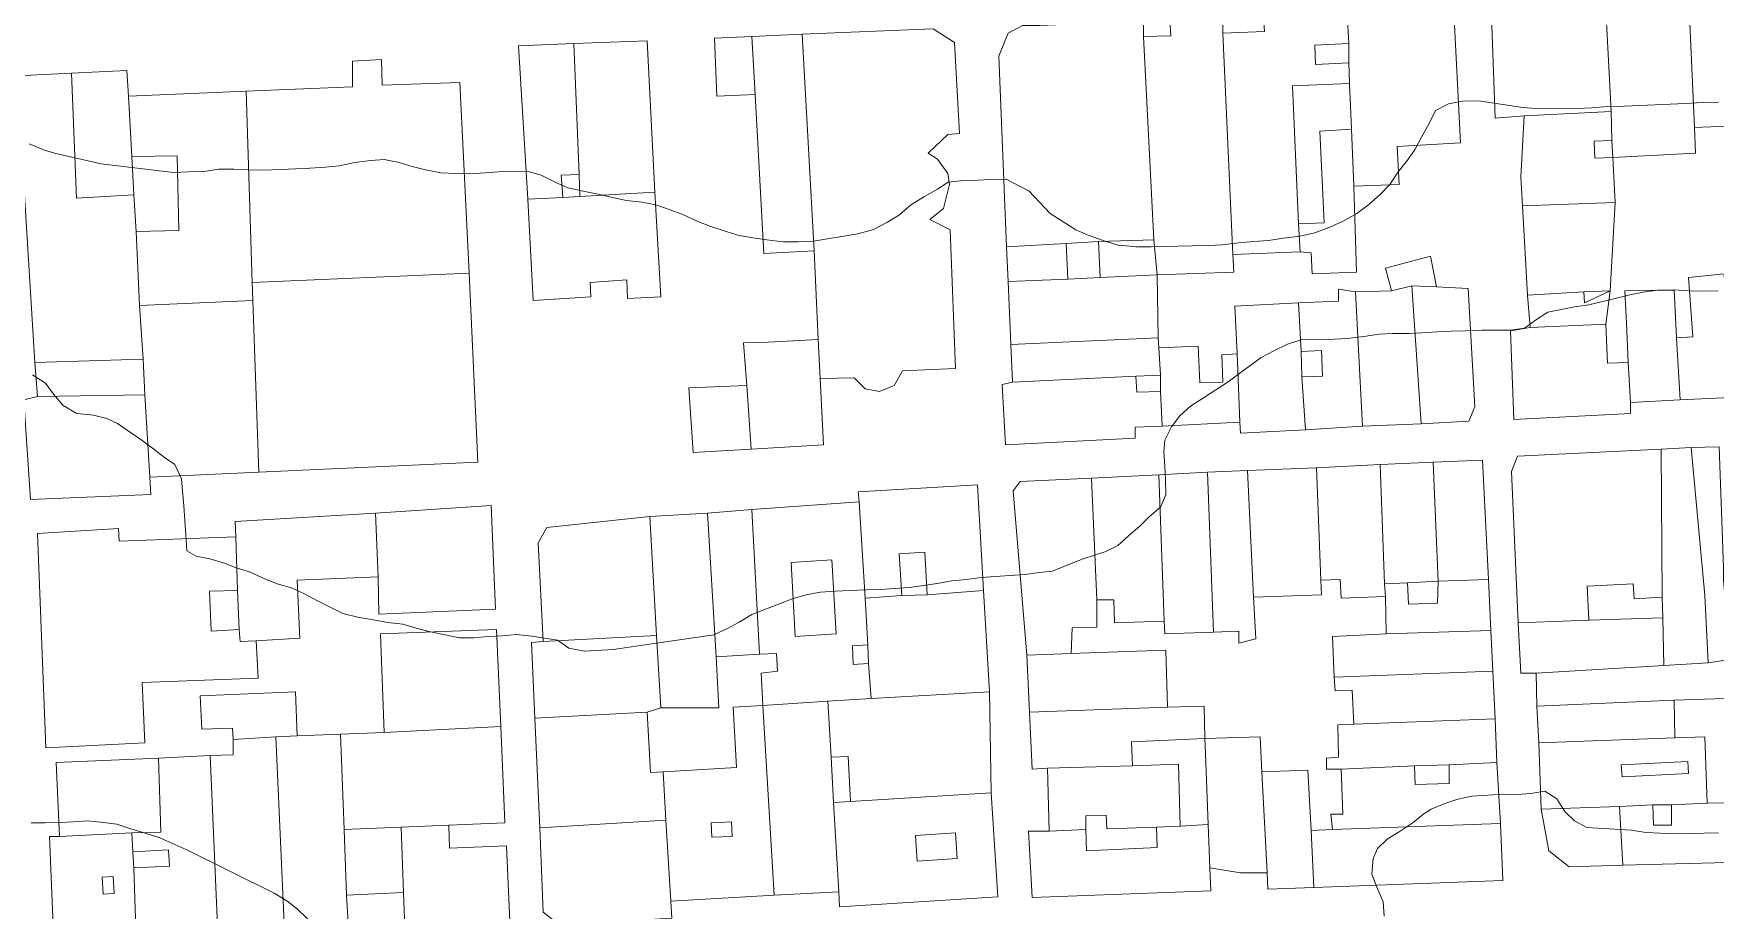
# Model space of a CAD drawing. Header units: kilometres. Extents: x 1172066 to 1174183, y 1051619 to 1053209.
# Drawn here: x 1173228.2 to 1173475.1, y 1052160.8 to 1052289.6 of the extents above; entities that cross this region are included whole.
import ezdxf

# ---------------------------------------------------------------- set-up
doc = ezdxf.new("R2010")
doc.units = ezdxf.units.KM
doc.header["$MEASUREMENT"] = 0
doc.layers.add('edificios', color=44, linetype='Continuous', lineweight=5)
doc.layers.add('terreno', color=7, linetype='Continuous')

msp = doc.modelspace()

# ---------------------------------------------------------------- linework, layer by layer
at = {"layer": 'edificios', "elevation": 50}
for points in [[(1173459.75, 1052278.125), (1173447, 1052277.50001), (1173442.75, 1052277.125), (1173442.25, 1052290.75001), (1173443, 1052292.875), (1173444.75, 1052294.25001), (1173458.875, 1052295.00001), (1173459.75, 1052278.125)], [(1173458.875, 1052295.00001), (1173471.125, 1052295.50001), (1173472, 1052275.75001), (1173472.125, 1052272.00001), (1173460, 1052271.375), (1173459.875, 1052273.875), (1173459.75, 1052278.125), (1173458.875, 1052295.00001)], [(1173471.125, 1052295.50001), (1173479.5, 1052295.75001), (1173480.375, 1052276.125), (1173472, 1052275.75001), (1173471.125, 1052295.50001)], [(1173402.75, 1052289.625), (1173408.875, 1052289.875), (1173408.75, 1052292.00001), (1173421, 1052292.50001), (1173421.25, 1052288.125), (1173416.25, 1052287.875), (1173416.375, 1052285.00001), (1173421.25, 1052285.25001), (1173421.375, 1052282.25001), (1173413, 1052281.875), (1173413.875, 1052261.625), (1173414.125, 1052257.50001), (1173404.25, 1052257.125), (1173402.75, 1052289.625)], [(1173421.25, 1052288.125), (1173421, 1052292.50001), (1173433.875, 1052293.125), (1173436.75, 1052290.875), (1173437.625, 1052273.50001), (1173428.375, 1052273.00001), (1173428.625, 1052267.375), (1173422, 1052267.125), (1173421.625, 1052275.50001), (1173421.375, 1052282.25001), (1173421.25, 1052285.25001), (1173421.25, 1052288.125)], [(1173342.75, 1052257.625), (1173341, 1052289.50001), (1173360.25, 1052290.25001), (1173363.375, 1052288.25001), (1173364.125, 1052274.875), (1173362.375, 1052274.75001), (1173359.5, 1052272.00001), (1173360.875, 1052271.125), (1173362.375, 1052269.00001), (1173362.625, 1052267.375), (1173361.75, 1052263.875), (1173359.75, 1052262.25001), (1173362.75, 1052260.75001), (1173363.5, 1052240.375), (1173355.75, 1052240.00001), (1173354.5, 1052237.875), (1173352.375, 1052237.00001), (1173350.25, 1052237.375), (1173348.625, 1052239.00001), (1173343.625, 1052238.875), (1173343.375, 1052244.625), (1173342.75, 1052257.625)], [(1173392.625, 1052259.25001), (1173384.5, 1052259.00001), (1173379.75, 1052258.75001), (1173371, 1052258.25001), (1173369.875, 1052286.25001), (1173371.25, 1052289.625), (1173373.375, 1052290.75001), (1173375.875, 1052290.75001), (1173391.125, 1052291.375), (1173391.125, 1052289.125), (1173392.625, 1052259.25001)], [(1173391.125, 1052289.125), (1173395.125, 1052289.25001), (1173395, 1052291.50001), (1173402.75, 1052291.875), (1173402.75, 1052289.625), (1173404.25, 1052257.125), (1173404.375, 1052254.50001), (1173393.125, 1052254.125), (1173392.625, 1052259.25001), (1173391.125, 1052289.125)], [(1173308.25, 1052268.875), (1173305.625, 1052268.75001), (1173305.875, 1052265.50001), (1173300.75, 1052265.25001), (1173299.375, 1052287.75001), (1173307.5, 1052288.125), (1173308.25, 1052268.875)], [(1173308.25, 1052268.875), (1173307.5, 1052288.125), (1173318.25, 1052288.50001), (1173319.375, 1052266.25001), (1173308.375, 1052265.625), (1173308.25, 1052268.875)], [(1173334.125, 1052280.625), (1173328.5, 1052280.375), (1173328.125, 1052288.875), (1173333.625, 1052289.125), (1173334.125, 1052280.625)], [(1173333.625, 1052289.125), (1173341, 1052289.50001), (1173342.75, 1052257.625), (1173335.375, 1052257.25001), (1173334.125, 1052280.625), (1173333.625, 1052289.125)], [(1173421.25, 1052285.25001), (1173416.375, 1052285.00001), (1173416.25, 1052287.875), (1173421.25, 1052288.125), (1173421.25, 1052285.25001)], [(1173259.375, 1052281.125), (1173275, 1052281.75001), (1173275, 1052285.50001), (1173279.25, 1052285.75001), (1173279.375, 1052282.00001), (1173290.75, 1052282.375), (1173292.125, 1052254.375), (1173260.25, 1052253.00001), (1173259.375, 1052281.125)], [(1173242.875, 1052265.875), (1173243.25, 1052260.50001), (1173243.75, 1052249.625), (1173244.25, 1052241.75001), (1173228.375, 1052241.25001), (1173225.75, 1052283.375), (1173233.75, 1052283.75001), (1173234.5, 1052265.375), (1173242.875, 1052265.875)], [(1173233.75, 1052283.75001), (1173241.875, 1052284.125), (1173242.125, 1052280.375), (1173242.625, 1052271.50001), (1173242.875, 1052265.875), (1173234.5, 1052265.375), (1173233.75, 1052283.75001)], [(1173242.125, 1052280.375), (1173259.375, 1052281.125), (1173260.25, 1052253.00001), (1173260.375, 1052250.375), (1173243.75, 1052249.625), (1173243.25, 1052260.50001), (1173249.5, 1052260.625), (1173249.25, 1052271.625), (1173242.625, 1052271.50001), (1173242.125, 1052280.375)], [(1173421.625, 1052275.50001), (1173417, 1052275.25001), (1173417.625, 1052261.75001), (1173413.875, 1052261.625), (1173413, 1052281.875), (1173421.375, 1052282.25001), (1173421.625, 1052275.50001)], [(1173459.75, 1052278.125), (1173459.875, 1052273.875), (1173457.25, 1052273.75001), (1173457.375, 1052271.25001), (1173460, 1052271.375), (1173460.375, 1052264.75001), (1173446.75, 1052264.25001), (1173446.5, 1052268.50001), (1173447, 1052277.50001), (1173459.75, 1052278.125)], [(1173422, 1052267.125), (1173422.375, 1052254.50001), (1173415.875, 1052254.25001), (1173415.75, 1052257.375), (1173414.125, 1052257.50001), (1173413.875, 1052261.625), (1173417.625, 1052261.75001), (1173417, 1052275.25001), (1173421.625, 1052275.50001), (1173422, 1052267.125)], [(1173460, 1052271.375), (1173457.375, 1052271.25001), (1173457.25, 1052273.75001), (1173459.875, 1052273.875), (1173460, 1052271.375)], [(1173242.625, 1052271.50001), (1173249.25, 1052271.625), (1173249.5, 1052260.625), (1173243.25, 1052260.50001), (1173242.875, 1052265.875), (1173242.625, 1052271.50001)], [(1173308.375, 1052265.625), (1173305.875, 1052265.50001), (1173305.625, 1052268.75001), (1173308.25, 1052268.875), (1173308.375, 1052265.625)], [(1173319.375, 1052266.25001), (1173320.25, 1052250.875), (1173315.375, 1052250.625), (1173315.25, 1052253.375), (1173309.875, 1052253.00001), (1173310, 1052250.875), (1173301.5, 1052250.375), (1173300.75, 1052265.25001), (1173305.875, 1052265.50001), (1173308.375, 1052265.625), (1173319.375, 1052266.25001)], [(1173460.375, 1052264.75001), (1173459.625, 1052251.75001), (1173455.75, 1052251.625), (1173447.5, 1052251.125), (1173446.75, 1052264.25001), (1173460.375, 1052264.75001)], [(1173379.75, 1052258.75001), (1173380, 1052253.50001), (1173371.25, 1052253.125), (1173371, 1052258.25001), (1173379.75, 1052258.75001)], [(1173384.5, 1052259.00001), (1173384.75, 1052253.75001), (1173380, 1052253.50001), (1173379.75, 1052258.75001), (1173384.5, 1052259.00001)], [(1173392.625, 1052259.25001), (1173393.125, 1052254.125), (1173384.75, 1052253.75001), (1173384.5, 1052259.00001), (1173392.625, 1052259.25001)], [(1173434.125, 1052252.375), (1173430.5, 1052252.50001), (1173427.5, 1052251.75001), (1173426.625, 1052255.125), (1173433.25, 1052256.875), (1173434.125, 1052252.375)], [(1173292.125, 1052254.375), (1173293.375, 1052226.625), (1173261.25, 1052225.125), (1173260.375, 1052250.375), (1173260.25, 1052253.00001), (1173292.125, 1052254.375)], [(1173393.125, 1052254.125), (1173393.25, 1052244.875), (1173371.625, 1052243.875), (1173371.25, 1052253.125), (1173380, 1052253.50001), (1173384.75, 1052253.75001), (1173393.125, 1052254.125)], [(1173469.375, 1052244.875), (1173471.75, 1052245.00001), (1173471.125, 1052253.75001), (1173476.375, 1052254.25001), (1173477.25, 1052236.125), (1173469.875, 1052235.75001), (1173469.375, 1052244.875)], [(1173413.875, 1052250.00001), (1173419.75, 1052250.25001), (1173419.75, 1052252.00001), (1173422.25, 1052251.625), (1173423.25, 1052231.875), (1173414.875, 1052231.375), (1173414.375, 1052239.125), (1173417.375, 1052239.25001), (1173417.25, 1052243.00001), (1173414.25, 1052242.875), (1173413.875, 1052250.00001)], [(1173430.5, 1052252.50001), (1173431.875, 1052232.25001), (1173423.25, 1052231.875), (1173422.25, 1052251.625), (1173427.5, 1052251.75001), (1173430.5, 1052252.50001)], [(1173434.125, 1052252.375), (1173438.75, 1052252.125), (1173439.75, 1052234.75001), (1173438.875, 1052232.625), (1173431.875, 1052232.25001), (1173430.5, 1052252.50001), (1173434.125, 1052252.375)], [(1173455.75, 1052251.625), (1173455.875, 1052250.00001), (1173459.625, 1052251.75001), (1173459, 1052246.875), (1173447.875, 1052246.375), (1173447.5, 1052251.125), (1173455.75, 1052251.625)], [(1173459.625, 1052251.75001), (1173455.875, 1052250.00001), (1173455.75, 1052251.625), (1173459.625, 1052251.75001)], [(1173462.25, 1052241.25001), (1173462, 1052247.00001), (1173461.75, 1052251.75001), (1173469, 1052251.875), (1173469.375, 1052244.875), (1173469.875, 1052235.75001), (1173462.625, 1052235.375), (1173462.25, 1052241.25001)], [(1173260.375, 1052250.375), (1173261.25, 1052225.125), (1173245.25, 1052224.375), (1173244.5, 1052236.50001), (1173244.25, 1052241.75001), (1173243.75, 1052249.625), (1173260.375, 1052250.375)], [(1173414.25, 1052242.875), (1173414.375, 1052239.125), (1173414.875, 1052231.375), (1173405.375, 1052230.875), (1173405.25, 1052232.50001), (1173404.875, 1052242.50001), (1173404.5, 1052249.50001), (1173413.875, 1052250.00001), (1173414.25, 1052242.875)], [(1173459, 1052246.875), (1173459.25, 1052241.125), (1173462.25, 1052241.25001), (1173462.625, 1052235.375), (1173462.625, 1052233.75001), (1173445.5, 1052232.875), (1173445, 1052245.875), (1173447.875, 1052246.375), (1173459, 1052246.875)], [(1173343.625, 1052238.875), (1173344.125, 1052229.125), (1173333.5, 1052228.50001), (1173332.875, 1052237.875), (1173332.375, 1052244.125), (1173336, 1052244.25001), (1173343.375, 1052244.625), (1173343.625, 1052238.875)], [(1173393.25, 1052244.875), (1173393.375, 1052243.375), (1173393.625, 1052239.375), (1173390, 1052239.25001), (1173371.875, 1052238.375), (1173371.625, 1052243.875), (1173393.25, 1052244.875)], [(1173393.375, 1052243.375), (1173399.125, 1052243.625), (1173399.375, 1052238.25001), (1173402.75, 1052238.375), (1173402.625, 1052242.375), (1173404.875, 1052242.50001), (1173405.25, 1052232.50001), (1173393.875, 1052231.875), (1173393.625, 1052237.00001), (1173393.625, 1052239.375), (1173393.375, 1052243.375)], [(1173414.375, 1052239.125), (1173414.25, 1052242.875), (1173417.25, 1052243.00001), (1173417.375, 1052239.25001), (1173414.375, 1052239.125)], [(1173244.25, 1052241.75001), (1173244.5, 1052236.50001), (1173228.75, 1052236.25001), (1173228.375, 1052241.25001), (1173244.25, 1052241.75001)], [(1173390, 1052239.25001), (1173390.125, 1052236.875), (1173393.625, 1052237.00001), (1173393.875, 1052231.875), (1173389.875, 1052231.75001), (1173389.875, 1052230.125), (1173370.875, 1052229.125), (1173370.375, 1052238.00001), (1173371.875, 1052238.375), (1173390, 1052239.25001)], [(1173393.625, 1052239.375), (1173393.625, 1052237.00001), (1173390.125, 1052236.875), (1173390, 1052239.25001), (1173393.625, 1052239.375)], [(1173244.5, 1052236.50001), (1173245.25, 1052224.375), (1173245.375, 1052221.875), (1173227.75, 1052221.125), (1173226.75, 1052235.75001), (1173228.75, 1052236.25001), (1173244.5, 1052236.50001)], [(1173333.5, 1052228.50001), (1173325, 1052228.00001), (1173324.375, 1052237.50001), (1173332.875, 1052237.875), (1173333.5, 1052228.50001)], [(1173467.25, 1052206.75001), (1173463.125, 1052206.50001), (1173463, 1052208.75001), (1173456.25, 1052208.375), (1173456.5, 1052203.375), (1173446.125, 1052203.00001), (1173445.125, 1052225.25001), (1173446, 1052227.50001), (1173467.125, 1052228.50001), (1173467.25, 1052206.75001)], [(1173467.125, 1052228.50001), (1173471.5, 1052228.75001), (1173473.5, 1052207.00001), (1173474, 1052197.125), (1173467.5, 1052196.75001), (1173467.375, 1052203.75001), (1173467.25, 1052206.75001), (1173467.125, 1052228.50001)], [(1173471.5, 1052228.75001), (1173475.625, 1052228.875), (1173476.25, 1052211.125), (1173476.25, 1052209.25001), (1173477.25, 1052197.625), (1173474, 1052197.125), (1173473.5, 1052207.00001), (1173471.5, 1052228.75001)], [(1173406.375, 1052225.375), (1173416.5, 1052225.75001), (1173417.125, 1052209.25001), (1173417.25, 1052207.125), (1173407.25, 1052206.75001), (1173406.375, 1052225.375)], [(1173416.5, 1052225.75001), (1173425.875, 1052226.25001), (1173426.5, 1052208.75001), (1173426.625, 1052206.875), (1173420.125, 1052206.625), (1173420, 1052209.375), (1173417.125, 1052209.25001), (1173416.5, 1052225.75001)], [(1173425.875, 1052226.25001), (1173433.625, 1052226.625), (1173434.375, 1052209.125), (1173429.875, 1052208.875), (1173426.5, 1052208.75001), (1173425.875, 1052226.25001)], [(1173433.625, 1052226.625), (1173440.875, 1052226.875), (1173441.75, 1052209.375), (1173434.375, 1052209.125), (1173433.625, 1052226.625)], [(1173349.375, 1052220.75001), (1173349.25, 1052222.25001), (1173366.75, 1052223.25001), (1173367.625, 1052207.75001), (1173359.375, 1052207.125), (1173359, 1052213.375), (1173355.25, 1052213.125), (1173355.625, 1052207.00001), (1173350.25, 1052206.625), (1173349.375, 1052220.75001)], [(1173384.25, 1052206.375), (1173384.25, 1052202.375), (1173380.625, 1052202.25001), (1173380.5, 1052198.50001), (1173374, 1052198.25001), (1173372, 1052222.375), (1173373, 1052223.75001), (1173383.5, 1052224.25001), (1173384.25, 1052206.375)], [(1173383.5, 1052224.25001), (1173393.375, 1052224.75001), (1173394.125, 1052203.25001), (1173386.875, 1052203.00001), (1173386.75, 1052206.375), (1173384.25, 1052206.375), (1173383.5, 1052224.25001)], [(1173393.375, 1052224.75001), (1173400.5, 1052225.125), (1173401.375, 1052201.625), (1173394.25, 1052201.375), (1173394.125, 1052203.25001), (1173393.375, 1052224.75001)], [(1173400.5, 1052225.125), (1173406.375, 1052225.375), (1173407.25, 1052206.75001), (1173407.625, 1052200.625), (1173405.125, 1052200.00001), (1173405.125, 1052201.75001), (1173401.375, 1052201.625), (1173400.5, 1052225.125)], [(1173257.875, 1052215.625), (1173257.75, 1052217.875), (1173278.375, 1052219.125), (1173278.75, 1052209.75001), (1173266.875, 1052209.25001), (1173267.25, 1052200.75001), (1173260.875, 1052200.375), (1173258.5, 1052200.25001), (1173258.375, 1052202.00001), (1173258.125, 1052207.75001), (1173257.875, 1052215.625)], [(1173278.75, 1052209.75001), (1173278.375, 1052219.125), (1173295.375, 1052220.25001), (1173296, 1052205.00001), (1173278.875, 1052204.25001), (1173278.75, 1052209.75001)], [(1173319.625, 1052201.125), (1173303, 1052200.25001), (1173302.25, 1052214.75001), (1173303.5, 1052217.00001), (1173318.625, 1052218.625), (1173319.625, 1052201.125)], [(1173318.625, 1052218.625), (1173327.125, 1052219.125), (1173328.375, 1052198.00001), (1173328.75, 1052190.50001), (1173320.25, 1052190.50001), (1173319.625, 1052201.125), (1173318.625, 1052218.625)], [(1173327.125, 1052219.125), (1173333.625, 1052219.625), (1173334.75, 1052198.375), (1173328.375, 1052198.00001), (1173327.125, 1052219.125)], [(1173333.625, 1052219.625), (1173349.375, 1052220.75001), (1173350.25, 1052206.625), (1173350.625, 1052199.75001), (1173348.375, 1052199.625), (1173348.5, 1052196.875), (1173350.75, 1052197.00001), (1173351.125, 1052191.875), (1173344.75, 1052191.50001), (1173335.25, 1052190.875), (1173335, 1052195.625), (1173337.375, 1052195.875), (1173337.25, 1052198.50001), (1173334.75, 1052198.375), (1173333.625, 1052219.625)], [(1173258.125, 1052207.75001), (1173254, 1052207.625), (1173254.25, 1052201.75001), (1173258.375, 1052202.00001), (1173258.5, 1052200.25001), (1173260.875, 1052200.375), (1173261.125, 1052194.875), (1173244.125, 1052194.25001), (1173244.5, 1052185.375), (1173230, 1052184.625), (1173228.75, 1052216.125), (1173240.625, 1052216.875), (1173240.75, 1052215.00001), (1173257.875, 1052215.625), (1173258.125, 1052207.75001)], [(1173359.375, 1052207.125), (1173355.625, 1052207.00001), (1173355.25, 1052213.125), (1173359, 1052213.375), (1173359.375, 1052207.125)], [(1173340, 1052201.00001), (1173346, 1052201.375), (1173345.375, 1052212.25001), (1173339.375, 1052211.875), (1173340, 1052201.00001)], [(1173340, 1052201.00001), (1173339.375, 1052211.875), (1173345.375, 1052212.25001), (1173346, 1052201.375), (1173340, 1052201.00001)], [(1173417.125, 1052209.25001), (1173420, 1052209.375), (1173420.125, 1052206.625), (1173426.625, 1052206.875), (1173426.75, 1052201.375), (1173418.875, 1052201.00001), (1173419.125, 1052195.00001), (1173419.25, 1052193.00001), (1173421.75, 1052193.125), (1173422, 1052188.125), (1173419.625, 1052188.00001), (1173419.75, 1052183.25001), (1173418, 1052183.125), (1173418, 1052181.50001), (1173420.125, 1052181.50001), (1173420.375, 1052174.875), (1173418.625, 1052174.875), (1173418.875, 1052172.625), (1173415.75, 1052172.50001), (1173415.25, 1052181.375), (1173408.5, 1052181.125), (1173408.25, 1052186.25001), (1173400.125, 1052186.00001), (1173400, 1052190.75001), (1173394.625, 1052190.625), (1173394.375, 1052199.00001), (1173384.5, 1052198.625), (1173380.5, 1052198.50001), (1173380.625, 1052202.25001), (1173384.25, 1052202.375), (1173384.25, 1052206.375), (1173386.75, 1052206.375), (1173386.875, 1052203.00001), (1173394.125, 1052203.25001), (1173394.25, 1052201.375), (1173401.375, 1052201.625), (1173405.125, 1052201.75001), (1173405.125, 1052200.00001), (1173407.625, 1052200.625), (1173407.25, 1052206.75001), (1173417.25, 1052207.125), (1173417.125, 1052209.25001)], [(1173441.75, 1052209.375), (1173442.125, 1052201.875), (1173426.75, 1052201.375), (1173426.625, 1052206.875), (1173426.5, 1052208.75001), (1173429.875, 1052208.875), (1173430, 1052205.75001), (1173434.25, 1052205.875), (1173434.375, 1052209.125), (1173441.75, 1052209.375)], [(1173434.375, 1052209.125), (1173434.25, 1052205.875), (1173430, 1052205.75001), (1173429.875, 1052208.875), (1173434.375, 1052209.125)], [(1173467.375, 1052203.75001), (1173456.5, 1052203.375), (1173456.25, 1052208.375), (1173463, 1052208.75001), (1173463.125, 1052206.50001), (1173467.25, 1052206.75001), (1173467.375, 1052203.75001)], [(1173258.375, 1052202.00001), (1173254.25, 1052201.75001), (1173254, 1052207.625), (1173258.125, 1052207.75001), (1173258.375, 1052202.00001)], [(1173367.625, 1052207.75001), (1173368.5, 1052192.875), (1173351.125, 1052191.875), (1173350.75, 1052197.00001), (1173350.625, 1052199.75001), (1173350.25, 1052206.625), (1173355.625, 1052207.00001), (1173359.375, 1052207.125), (1173367.625, 1052207.75001)], [(1173467.375, 1052203.75001), (1173467.5, 1052196.75001), (1173448.75, 1052195.625), (1173446.5, 1052195.625), (1173446.125, 1052203.00001), (1173456.5, 1052203.375), (1173467.375, 1052203.75001)], [(1173296.75, 1052187.75001), (1173279.625, 1052186.875), (1173279.125, 1052201.375), (1173296.125, 1052202.00001), (1173296.75, 1052187.75001)], [(1173319.625, 1052201.125), (1173320.25, 1052190.50001), (1173318.25, 1052189.875), (1173301.75, 1052189.00001), (1173301.25, 1052200.125), (1173303, 1052200.25001), (1173319.625, 1052201.125)], [(1173442.125, 1052201.875), (1173442.375, 1052195.875), (1173419.125, 1052195.00001), (1173418.875, 1052201.00001), (1173426.75, 1052201.375), (1173442.125, 1052201.875)], [(1173350.75, 1052197.00001), (1173348.5, 1052196.875), (1173348.375, 1052199.625), (1173350.625, 1052199.75001), (1173350.75, 1052197.00001)], [(1173380.5, 1052198.50001), (1173384.5, 1052198.625), (1173394.375, 1052199.00001), (1173394.625, 1052190.625), (1173374.375, 1052189.875), (1173374, 1052198.25001), (1173380.5, 1052198.50001)], [(1173334.75, 1052198.375), (1173337.25, 1052198.50001), (1173337.375, 1052195.875), (1173335, 1052195.625), (1173335.25, 1052190.875), (1173330.875, 1052190.625), (1173331.375, 1052181.75001), (1173320.625, 1052181.125), (1173318.75, 1052181.00001), (1173318.25, 1052189.875), (1173320.25, 1052190.50001), (1173328.75, 1052190.50001), (1173328.375, 1052198.00001), (1173334.75, 1052198.375)], [(1173477.25, 1052197.625), (1173479.125, 1052197.75001), (1173479.375, 1052192.00001), (1173469, 1052191.625), (1173448.875, 1052190.75001), (1173448.75, 1052195.625), (1173467.5, 1052196.75001), (1173474, 1052197.125), (1173477.25, 1052197.625)], [(1173442.375, 1052195.875), (1173442.75, 1052188.875), (1173422, 1052188.125), (1173421.75, 1052193.125), (1173419.25, 1052193.00001), (1173419.125, 1052195.00001), (1173442.375, 1052195.875)], [(1173266.875, 1052186.375), (1173263.75, 1052186.25001), (1173257.5, 1052185.875), (1173257.375, 1052187.50001), (1173252.875, 1052187.375), (1173252.625, 1052192.25001), (1173266.625, 1052192.875), (1173266.875, 1052186.375)], [(1173344.75, 1052191.50001), (1173345.25, 1052183.25001), (1173345.625, 1052176.625), (1173346.375, 1052163.50001), (1173336.875, 1052163.00001), (1173335.25, 1052190.875), (1173344.75, 1052191.50001)], [(1173368.5, 1052192.875), (1173368.75, 1052178.00001), (1173348.125, 1052176.75001), (1173347.75, 1052183.375), (1173345.25, 1052183.25001), (1173344.75, 1052191.50001), (1173351.125, 1052191.875), (1173368.5, 1052192.875)], [(1173469, 1052191.625), (1173469.125, 1052186.125), (1173449.125, 1052185.375), (1173448.875, 1052190.75001), (1173469, 1052191.625)], [(1173318.25, 1052189.875), (1173318.75, 1052181.00001), (1173320.625, 1052181.125), (1173321, 1052174.00001), (1173302.5, 1052172.875), (1173301.75, 1052189.00001), (1173318.25, 1052189.875)], [(1173335.25, 1052190.875), (1173336.875, 1052163.00001), (1173321.75, 1052162.125), (1173321, 1052174.00001), (1173320.625, 1052181.125), (1173331.375, 1052181.75001), (1173330.875, 1052190.625), (1173335.25, 1052190.875)], [(1173394.625, 1052190.625), (1173400, 1052190.75001), (1173400.125, 1052186.00001), (1173389.375, 1052185.50001), (1173389.5, 1052182.00001), (1173377, 1052181.625), (1173374.75, 1052181.50001), (1173374.375, 1052189.875), (1173394.625, 1052190.625)], [(1173442.75, 1052188.875), (1173443, 1052182.50001), (1173436, 1052182.125), (1173430.875, 1052182.00001), (1173420.125, 1052181.50001), (1173418, 1052181.50001), (1173418, 1052183.125), (1173419.75, 1052183.25001), (1173419.625, 1052188.00001), (1173422, 1052188.125), (1173442.75, 1052188.875)], [(1173263.75, 1052186.25001), (1173265, 1052157.75001), (1173255.25, 1052157.375), (1173254.125, 1052183.50001), (1173257.5, 1052183.625), (1173257.5, 1052185.875), (1173263.75, 1052186.25001)], [(1173266.875, 1052186.375), (1173273.25, 1052186.625), (1173273.75, 1052172.625), (1173274.125, 1052163.00001), (1173274.5, 1052156.50001), (1173265, 1052155.875), (1173265, 1052157.75001), (1173263.75, 1052186.25001), (1173266.875, 1052186.375)], [(1173296.75, 1052187.75001), (1173297.375, 1052173.625), (1173289.125, 1052173.25001), (1173282.125, 1052173.00001), (1173273.75, 1052172.625), (1173273.25, 1052186.625), (1173279.625, 1052186.875), (1173296.75, 1052187.75001)], [(1173408.5, 1052181.125), (1173409.25, 1052166.25001), (1173405.375, 1052166.25001), (1173400.875, 1052167.00001), (1173400.625, 1052173.375), (1173400.25, 1052182.50001), (1173400.125, 1052186.00001), (1173408.25, 1052186.25001), (1173408.5, 1052181.125)], [(1173469.125, 1052186.125), (1173473.5, 1052186.25001), (1173473.875, 1052176.50001), (1173468.625, 1052176.25001), (1173465.875, 1052176.25001), (1173461, 1052176.00001), (1173449.5, 1052175.625), (1173449.125, 1052185.375), (1173469.125, 1052186.125)], [(1173400.125, 1052186.00001), (1173400.25, 1052182.50001), (1173400.625, 1052173.375), (1173396.5, 1052173.125), (1173396.25, 1052182.25001), (1173389.5, 1052182.00001), (1173389.375, 1052185.50001), (1173400.125, 1052186.00001)], [(1173242.625, 1052172.125), (1173232, 1052171.625), (1173231.5, 1052182.50001), (1173246.5, 1052183.125), (1173246.875, 1052172.25001), (1173242.625, 1052172.125)], [(1173246.5, 1052183.125), (1173254.125, 1052183.50001), (1173255.25, 1052157.375), (1173243.25, 1052156.50001), (1173242.875, 1052167.00001), (1173248.125, 1052167.25001), (1173248, 1052169.625), (1173242.75, 1052169.375), (1173242.625, 1052172.125), (1173246.875, 1052172.25001), (1173246.5, 1052183.125)], [(1173348.125, 1052176.75001), (1173345.625, 1052176.625), (1173345.25, 1052183.25001), (1173347.75, 1052183.375), (1173348.125, 1052176.75001)], [(1173389.5, 1052182.00001), (1173396.25, 1052182.25001), (1173396.5, 1052173.125), (1173393, 1052173.00001), (1173385.75, 1052172.75001), (1173385.625, 1052174.75001), (1173382.625, 1052174.625), (1173382.625, 1052172.625), (1173377.25, 1052172.375), (1173377, 1052181.625), (1173389.5, 1052182.00001)], [(1173415.75, 1052172.50001), (1173416.125, 1052164.125), (1173409.375, 1052163.875), (1173409.25, 1052166.25001), (1173408.5, 1052181.125), (1173415.25, 1052181.375), (1173415.75, 1052172.50001)], [(1173443, 1052182.50001), (1173443.5, 1052173.50001), (1173418.875, 1052172.625), (1173418.625, 1052174.875), (1173420.375, 1052174.875), (1173420.125, 1052181.50001), (1173430.875, 1052182.00001), (1173431, 1052179.25001), (1173436, 1052179.375), (1173436, 1052182.125), (1173443, 1052182.50001)], [(1173436, 1052182.125), (1173436, 1052179.375), (1173431, 1052179.25001), (1173430.875, 1052182.00001), (1173436, 1052182.125)], [(1173461.375, 1052180.375), (1173471.125, 1052180.875), (1173471, 1052182.625), (1173461.25, 1052182.125), (1173461.375, 1052180.375)], [(1173461.375, 1052180.375), (1173461.25, 1052182.125), (1173471, 1052182.625), (1173471.125, 1052180.875), (1173461.375, 1052180.375)], [(1173368.75, 1052178.00001), (1173369.75, 1052162.75001), (1173346.5, 1052161.25001), (1173346.375, 1052163.50001), (1173345.625, 1052176.625), (1173348.125, 1052176.75001), (1173368.75, 1052178.00001)], [(1173473.875, 1052176.50001), (1173479.75, 1052176.625), (1173480, 1052167.875), (1173475, 1052167.75001), (1173461.5, 1052167.375), (1173461, 1052176.00001), (1173465.875, 1052176.25001), (1173466, 1052173.25001), (1173468.625, 1052173.25001), (1173468.625, 1052176.25001), (1173473.875, 1052176.50001)], [(1173321, 1052174.00001), (1173321.75, 1052162.125), (1173321.875, 1052159.625), (1173305.375, 1052158.625), (1173303, 1052160.50001), (1173302.5, 1052172.875), (1173321, 1052174.00001)], [(1173393, 1052173.00001), (1173393.125, 1052170.00001), (1173382.75, 1052169.50001), (1173382.625, 1052172.625), (1173382.625, 1052174.625), (1173385.625, 1052174.75001), (1173385.75, 1052172.75001), (1173393, 1052173.00001)], [(1173461, 1052176.00001), (1173461.5, 1052167.375), (1173453.625, 1052167.125), (1173450.625, 1052169.50001), (1173449.5, 1052175.625), (1173461, 1052176.00001)], [(1173468.625, 1052176.25001), (1173468.625, 1052173.25001), (1173466, 1052173.25001), (1173465.875, 1052176.25001), (1173468.625, 1052176.25001)], [(1173242.625, 1052172.125), (1173242.75, 1052169.375), (1173242.875, 1052167.00001), (1173243.25, 1052156.50001), (1173243.375, 1052154.50001), (1173231.25, 1052153.75001), (1173230.5, 1052171.625), (1173232, 1052171.625), (1173242.625, 1052172.125)], [(1173282.125, 1052173.00001), (1173282.5, 1052163.375), (1173274.125, 1052163.00001), (1173273.75, 1052172.625), (1173282.125, 1052173.00001)], [(1173289.125, 1052173.25001), (1173289.25, 1052169.875), (1173297.625, 1052170.25001), (1173298.125, 1052158.00001), (1173282.75, 1052157.00001), (1173282.5, 1052163.375), (1173282.125, 1052173.00001), (1173289.125, 1052173.25001)], [(1173327.75, 1052171.50001), (1173330.75, 1052171.625), (1173330.625, 1052173.75001), (1173327.625, 1052173.625), (1173327.75, 1052171.50001)], [(1173327.75, 1052171.50001), (1173327.625, 1052173.625), (1173330.625, 1052173.75001), (1173330.75, 1052171.625), (1173327.75, 1052171.50001)], [(1173357.875, 1052168.00001), (1173363.75, 1052168.375), (1173363.5, 1052172.125), (1173357.625, 1052171.75001), (1173357.875, 1052168.00001)], [(1173357.875, 1052168.00001), (1173357.625, 1052171.75001), (1173363.5, 1052172.125), (1173363.75, 1052168.375), (1173357.875, 1052168.00001)], [(1173400.625, 1052173.375), (1173400.875, 1052167.00001), (1173401, 1052163.625), (1173374.75, 1052162.625), (1173374.25, 1052172.375), (1173377.25, 1052172.375), (1173382.625, 1052172.625), (1173382.75, 1052169.50001), (1173393.125, 1052170.00001), (1173393, 1052173.00001), (1173396.5, 1052173.125), (1173400.625, 1052173.375)], [(1173443.5, 1052173.50001), (1173443.875, 1052165.125), (1173416.125, 1052164.125), (1173415.75, 1052172.50001), (1173418.875, 1052172.625), (1173443.5, 1052173.50001)], [(1173242.875, 1052167.00001), (1173242.75, 1052169.375), (1173248, 1052169.625), (1173248.125, 1052167.25001), (1173242.875, 1052167.00001)], [(1173238.375, 1052163.125), (1173240, 1052163.25001), (1173239.875, 1052165.75001), (1173238.25, 1052165.625), (1173238.375, 1052163.125)], [(1173238.375, 1052163.125), (1173238.25, 1052165.625), (1173239.875, 1052165.75001), (1173240, 1052163.25001), (1173238.375, 1052163.125)], [(1173282.5, 1052163.375), (1173282.75, 1052157.00001), (1173274.5, 1052156.50001), (1173274.125, 1052163.00001), (1173282.5, 1052163.375)]]:
    msp.add_lwpolyline(points, dxfattribs=at)
at = {"layer": 'terreno', "lineweight": 0, "ltscale": 2090}
for points, elevation in [([(1173227.54067, 1052273.38942), (1173229.65298, 1052272.48712), (1173231.46968, 1052271.9295), (1173238.08298, 1052270.45101), (1173248.71774, 1052269.14612), (1173250.93246, 1052269.23639), (1173253.2062, 1052269.32791), (1173255.35985, 1052269.65091), (1173257.57712, 1052269.62416), (1173259.79465, 1052269.54042), (1173261.89492, 1052269.51214), (1173264.45966, 1052269.60701), (1173266.61738, 1052269.69701), (1173268.71512, 1052269.78571), (1173271.04659, 1052269.93651), (1173273.08477, 1052270.14096), (1173275.29461, 1052270.63922), (1173277.68254, 1052270.90729), (1173279.66301, 1052271.05247), (1173281.82816, 1052270.61746), (1173283.76086, 1052270.06136), (1173285.92657, 1052269.50935), (1173288.03245, 1052269.13207), (1173290.13426, 1052268.98779), (1173292.23453, 1052268.95951), (1173294.449, 1052269.10776), (1173296.43046, 1052269.25395), (1173298.52946, 1052269.28366), (1173300.6282, 1052269.37238), (1173302.67817, 1052268.76083), (1173304.73502, 1052267.74027), (1173306.61408, 1052266.89291), (1173308.8375, 1052266.40017), (1173311.06067, 1052265.96543), (1173313.1671, 1052265.47114), (1173315.21527, 1052265.0336), (1173317.49362, 1052264.77511), (1173319.5405, 1052264.39657), (1173321.47575, 1052263.72448), (1173323.58653, 1052262.93818), (1173325.70113, 1052261.97792), (1173327.57763, 1052261.24655), (1173329.68814, 1052260.51825), (1173331.56284, 1052259.96289), (1173334.077, 1052259.53251), (1173336.5329, 1052259.15984), (1173338.22699, 1052258.95067), (1173340.44298, 1052258.98292), (1173342.65872, 1052259.07319), (1173349.17613, 1052260.15942), (1173351.50044, 1052260.77623), (1173353.52559, 1052261.85566), (1173355.31872, 1052262.93104), (1173356.93126, 1052264.35459), (1173358.95459, 1052265.60905), (1173360.86374, 1052266.68595), (1173362.42387, 1052267.75825), (1173364.69507, 1052267.96677), (1173366.7358, 1052268.05423), (1173368.77554, 1052268.14267), (1173370.93354, 1052268.17366), (1173374.15533, 1052266.53645), (1173374.28265, 1052266.47204), (1173377.4233, 1052263.13434), (1173380.62895, 1052261.09604), (1173381.19065, 1052260.73861), (1173383.24497, 1052259.83506), (1173385.35548, 1052259.10778), (1173387.40646, 1052258.49523), (1173388.6371, 1052258.37391), (1173389.97681, 1052258.24111), (1173392.25208, 1052258.21563), (1173396.15782, 1052258.33072), (1173398.31582, 1052258.3617), (1173400.64756, 1052258.4545), (1173402.68829, 1052258.54196), (1173405.07621, 1052258.81002), (1173407.28941, 1052259.01627), (1173409.44587, 1052259.16427), (1173411.65752, 1052259.48852), (1173414.04418, 1052259.81459), (1173416.25302, 1052260.31285), (1173418.45852, 1052261.10311), (1173420.42848, 1052262.00628), (1173422.45434, 1052263.14474), (1173424.18442, 1052264.45284), (1173425.79794, 1052265.8764), (1173427.29192, 1052267.41442), (1173428.49055, 1052269.24009), (1173429.86572, 1052270.95158), (1173431.00818, 1052272.60098), (1173431.97381, 1052274.42357), (1173433.0539, 1052276.3637), (1173433.96026, 1052278.24303), (1173435.86968, 1052279.26293), (1173437.96407, 1052279.64265), (1173440.29707, 1052279.67645), (1173446.78594, 1052278.72041), (1173448.77075, 1052278.5746), (1173452.97131, 1052278.51903), (1173454.83731, 1052278.54566), (1173456.93604, 1052278.63438), (1173459.26624, 1052278.84318), (1173461.71624, 1052278.87852), (1173470.69292, 1052279.30009), (1173473.14037, 1052279.45243), (1173475.53138, 1052279.48651)], 30), ([(1173228.03177, 1052239.4494), (1173229.91671, 1052238.19305), (1173231.10726, 1052236.57744), (1173232.5311, 1052234.90592), (1173234.53049, 1052233.76809), (1173236.98384, 1052233.51243), (1173238.91627, 1052233.01534), (1173240.50179, 1052232.27962), (1173244.09666, 1052229.76509), (1173245.62879, 1052228.67911), (1173247.39827, 1052227.3052), (1173248.93012, 1052226.27723), (1173249.89412, 1052224.13354), (1173250.03748, 1052222.32708), (1173250.24346, 1052220.17189), (1173250.39146, 1052218.01543), (1173250.53818, 1052215.91796), (1173250.68898, 1052213.58651), (1173252.04175, 1052212.78971), (1173254.03064, 1052212.40989), (1173256.0806, 1052211.79833), (1173257.90012, 1052211.06671), (1173260.00808, 1052210.45541), (1173261.88842, 1052209.54905), (1173263.94145, 1052208.7035), (1173266.05016, 1052208.15122), (1173267.92948, 1052207.24486), (1173269.86934, 1052206.22276), (1173271.80793, 1052205.25967), (1173273.57125, 1052204.35177), (1173275.97096, 1052203.80283), (1173278.07583, 1052203.42554), (1173280.18174, 1052203.04727), (1173282.40109, 1052202.78753), (1173284.33479, 1052202.23243), (1173286.44248, 1052201.68014), (1173288.60665, 1052201.24412), (1173290.6548, 1052200.80757), (1173292.81307, 1052200.78057), (1173294.91027, 1052200.98527), (1173297.009, 1052201.074), (1173299.0472, 1052201.27845), (1173301.33954, 1052201.02103), (1173305.06752, 1052200.43325), (1173306.77592, 1052199.29106), (1173309.05707, 1052198.85759), (1173313.31227, 1052199.0943), (1173315.2912, 1052199.35547), (1173317.26985, 1052199.67565), (1173328.03838, 1052201.23159), (1173330.12406, 1052202.1953), (1173331.74502, 1052203.09386), (1173333.59489, 1052204.2285), (1173339.68538, 1052206.59184), (1173341.77695, 1052207.14657), (1173343.69633, 1052207.52448), (1173345.8528, 1052207.67246), (1173348.12652, 1052207.76398), (1173350.34126, 1052207.85425), (1173352.44126, 1052207.88496), (1173354.59673, 1052208.03295), (1173356.75319, 1052208.17993), (1173359.13984, 1052208.50701), (1173361.11849, 1052208.82719), (1173362.92214, 1052209.14455), (1173365.13534, 1052209.3518), (1173367.348, 1052209.67506), (1173369.32846, 1052209.82024), (1173371.48493, 1052209.96822), (1173373.69938, 1052210.11749), (1173375.85331, 1052210.38146), (1173377.7755, 1052210.58437), (1173379.74673, 1052211.42956), (1173381.60249, 1052212.15619), (1173382.25551, 1052212.37823), (1173383.75026, 1052212.88719), (1173385.60756, 1052213.49782), (1173387.34578, 1052214.33992), (1173387.78595, 1052214.74398), (1173388.95803, 1052215.82148), (1173390.57083, 1052217.18604), (1173392.00835, 1052218.60679), (1173393.62215, 1052219.97134), (1173393.85561, 1052220.52546), (1173394.41151, 1052221.85013), (1173394.32253, 1052224.00686), (1173394.23535, 1052225.9886), (1173394.08736, 1052228.14506), (1173394.23753, 1052229.83888), (1173395.20163, 1052231.77747), (1173396.46108, 1052233.42841), (1173398.0146, 1052234.8507), (1173399.9222, 1052236.04561), (1173403.38995, 1052238.31181), (1173408.41123, 1052242.00129), (1173410.2639, 1052242.96093), (1173412.23259, 1052243.92311), (1173414.26462, 1052244.59456), (1173416.71463, 1052244.6299), (1173419.16364, 1052244.66524), (1173421.02937, 1052244.75088), (1173423.47403, 1052245.07721), (1173425.68568, 1052245.40148), (1173427.60941, 1052245.48739), (1173430.11742, 1052245.52398), (1173431.98216, 1052245.60862), (1173434.25561, 1052245.75816), (1173436.29535, 1052245.8466), (1173438.39536, 1052245.87632), (1173440.84409, 1052245.97066), (1173442.7681, 1052245.99856), (1173444.98537, 1052245.97183), (1173447.02203, 1052246.29327), (1173448.63764, 1052247.48282), (1173450.4885, 1052248.61847), (1173454.38501, 1052249.43257), (1173456.48092, 1052249.69627), (1173460.54961, 1052250.68917), (1173462.52546, 1052251.18434), (1173464.73557, 1052251.62461), (1173466.59851, 1052251.88424), (1173468.8725, 1052251.91778), (1173471.26633, 1052251.77684), (1173473.2496, 1052251.74702), (1173475.4666, 1052251.77928)], 20), ([(1173426.45737, 1052159.90015), (1173426.30964, 1052161.99862), (1173425.34567, 1052164.1423), (1173424.61775, 1052166.05706), (1173424.81795, 1052168.39315), (1173425.4692, 1052169.86326), (1173426.877, 1052171.22288), (1173428.66915, 1052172.29824), (1173430.69096, 1052173.66969), (1173432.24828, 1052174.91698), (1173433.32319, 1052175.603), (1173435.35241, 1052176.44845), (1173437.11386, 1052177.02863), (1173439.32669, 1052177.52791), (1173441.65716, 1052177.6777), (1173443.92963, 1052177.82724), (1173445.9139, 1052177.79841), (1173447.95336, 1052177.94386), (1173450.04802, 1052178.26658), (1173451.81442, 1052177.12467), (1173452.95006, 1052175.2748), (1173454.36954, 1052173.89527), (1173456.19213, 1052172.93064), (1173462.7303, 1052172.55785), (1173464.8362, 1052172.18057), (1173466.93674, 1052172.0943), (1173469.09629, 1052172.00828), (1173471.19629, 1052172.03899), (1173473.4123, 1052172.07126), (1173475.51103, 1052172.15996)], 10), ([(1173227.8195, 1052173.59199), (1173229.86049, 1052173.62144), (1173232.01749, 1052173.65242), (1173234.05823, 1052173.74087), (1173236.15568, 1052173.88758), (1173238.43377, 1052173.68711), (1173240.42112, 1052173.42428), (1173242.47236, 1052172.75373), (1173244.5816, 1052172.08445), (1173246.69084, 1052171.41517), (1173250.6832, 1052169.66451), (1173263.49171, 1052163.25835), (1173265.37384, 1052162.17798), (1173266.90878, 1052160.917), (1173272.23065, 1052155.83628)], 10)]:
    msp.add_lwpolyline(points, dxfattribs=dict(at, elevation=elevation))

doc.saveas('drawing.dxf')
